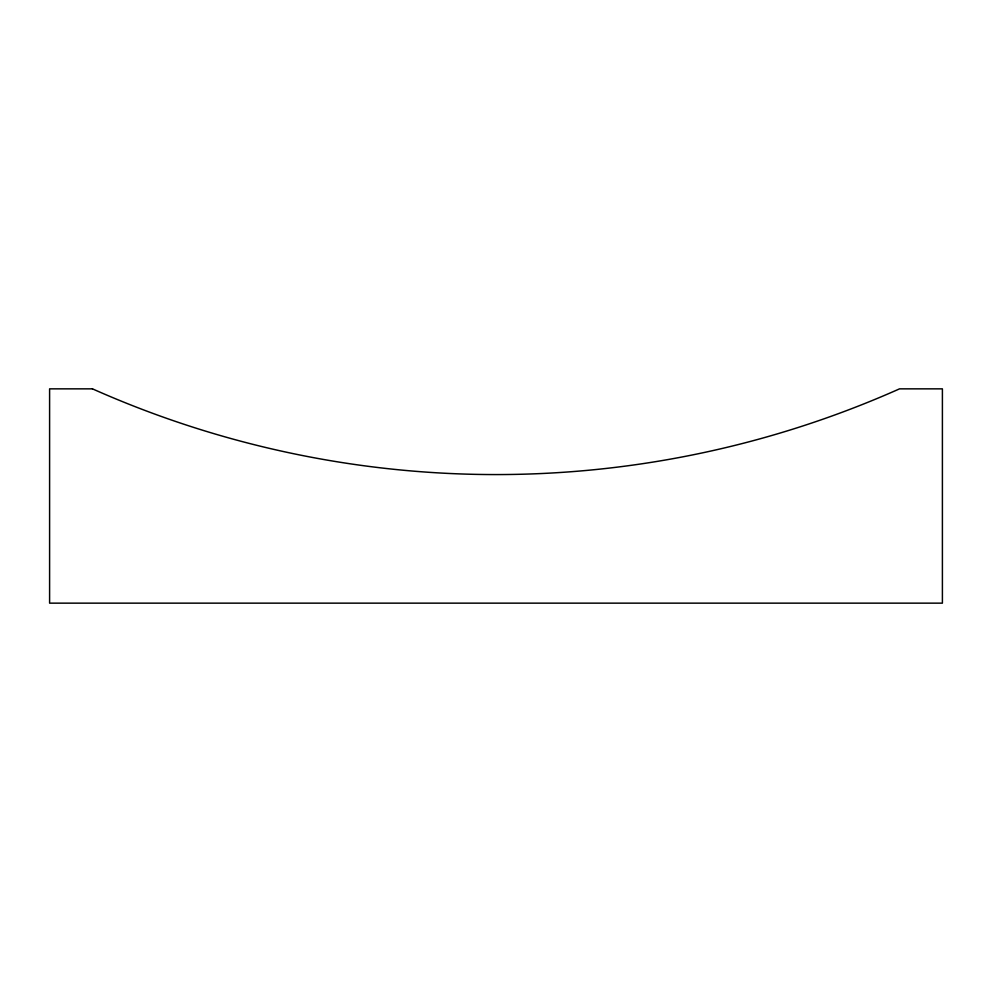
<?xml version="1.0" encoding="UTF-8"?>
<svg xmlns="http://www.w3.org/2000/svg" width="992" height="992" viewBox="0 0 992 992"><rect width="100%" height="100%" fill="white"/><g stroke="black" fill="none" stroke-linecap="round" stroke-linejoin="round"><path stroke-width="1.49" d="M92.467 388.852L49.6 388.852L49.6 603.148L942.4 603.148L942.4 388.852L899.533 388.852A992.694 992.694 0 0 1 92.467 388.852"/></g></svg>
